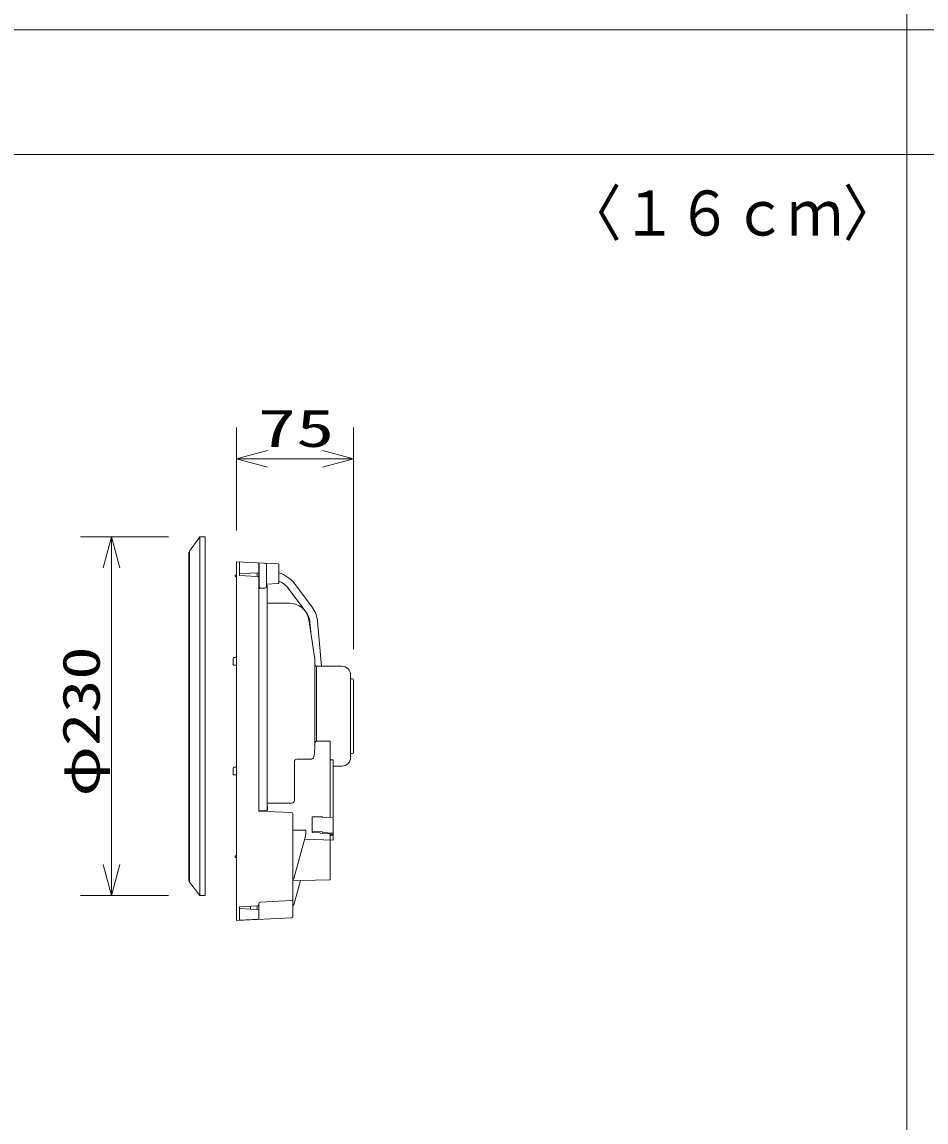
# Model space of a CAD drawing. Units: millimetres, scale not verified. Extents: x -811 to 811, y -280 to 280.
# Drawn here: x -209.3 to -151.4, y -68.5 to 2 of the extents above; entities that cross this region are included whole.
import ezdxf
from ezdxf.enums import TextEntityAlignment as Align

# ---------------------------------------------------------------- set-up
doc = ezdxf.new("R2010")
doc.units = ezdxf.units.MM
doc.header["$LTSCALE"] = 2
for name, color, linetype, lineweight in [('0-1_MOJI1', 7, 'Continuous', 9), ('0-2_SUNPO', 7, 'Continuous', 9), ('0-3_0', 7, 'Continuous', 9), ('0-6_GAIKEI', 4, 'Continuous', 9), ('0-8_WAKU-M', 7, 'Continuous', 9)]:
    doc.layers.add(name, color=color, linetype=linetype, lineweight=lineweight)
doc.styles.add('ＭＳ ゴシック', font='')
doc.styles.get('ＭＳ ゴシック').set_extended_font_data('MS Gothic')

# ---------------------------------------------------------------- blocks, each defined once
blk = doc.blocks.new('_OPEN30')
at = {"layer": '0-3_0'}
blk.add_line((0, 0), (-2, 0), dxfattribs=at)
blk.add_lwpolyline([(-2, 0.536), (0, 0), (-2, -0.536)], dxfattribs=at)

msp = doc.modelspace()

# ---------------------------------------------------------------- linework, layer by layer
at = {"layer": '0-2_SUNPO'}
for p, q in [((-195.595, -30.564), (-195.595, -23.964)), ((-188.075, -38.164), (-188.075, -23.964)), ((-193.595, -25.964), (-190.075, -25.964)), ((-199.945, -30.964), (-205.595, -30.964)), ((-203.595, -32.964), (-203.595, -51.964)), ((-199.945, -53.964), (-205.595, -53.964))]:
    msp.add_line(p, q, dxfattribs=at)
at = {"layer": '0-6_GAIKEI', "color": 7}
for p, q in [((-197.945, -30.964), (-198.595, -31.877)), ((-197.945, -30.964), (-197.595, -30.964)), ((-197.595, -30.964), (-197.595, -53.964)), ((-198.645, -31.947), (-198.595, -31.947)), ((-198.645, -53.03), (-198.645, -31.947)), ((-198.595, -31.947), (-198.595, -31.877)), ((-195.595, -32.564), (-192.912, -32.704)), ((-195.595, -32.564), (-195.595, -55.564)), ((-192.865, -32.754), (-192.865, -33.916)), ((-192.912, -33.966), (-193.665, -34.006)), ((-193.665, -34.006), (-193.665, -34.074)), ((-193.665, -34.074), (-193.63, -34.074)), ((-193.61, -35.214), (-193.61, -34.094)), ((-192.193, -35.214), (-193.61, -35.214)), ((-190.555, -38.814), (-190.958, -36.268)), ((-190.555, -39.164), (-190.555, -38.814)), ((-190.455, -39.264), (-188.825, -39.264)), ((-188.275, -45.114), (-188.275, -39.814)), ((-189.38, -45.664), (-189.38, -50.399)), ((-189.38, -45.664), (-188.825, -45.664)), ((-191.216, -50.356), (-189.38, -50.399)), ((-189.58, -50.394), (-189.58, -52.952)), ((-198.645, -53.03), (-198.595, -53.03)), ((-198.595, -53.1), (-198.595, -53.03)), ((-197.945, -53.964), (-198.595, -53.1)), ((-191.478, -52.996), (-191.901, -54.549)), ((-191.478, -52.996), (-189.58, -52.952)), ((-197.945, -53.964), (-197.595, -53.964)), ((-191.965, -54.613), (-191.965, -55.279)), ((-195.595, -55.564), (-192.06, -55.379))]:
    msp.add_line(p, q, dxfattribs=at)
at = {"layer": '0-6_GAIKEI'}
for p, q in [((-197.945, -30.964), (-197.945, -53.964)), ((-198.595, -53.03), (-198.595, -31.947)), ((-195.395, -33.449), (-195.395, -32.574)), ((-194.165, -48.545), (-194.165, -32.654)), ((-194.136, -32.737), (-194.136, -34.15)), ((-193.665, -32.76), (-193.665, -34.006)), ((-195.665, -33.414), (-195.595, -33.414)), ((-195.665, -33.414), (-195.665, -33.514)), ((-195.665, -33.514), (-195.595, -33.514)), ((-194.695, -33.298), (-195.395, -33.335)), ((-194.26, -33.509), (-195.395, -33.449)), ((-194.165, -33.274), (-194.695, -33.302)), ((-194.26, -33.509), (-194.26, -33.279)), ((-194.065, -34.25), (-193.765, -34.25)), ((-193.665, -34.074), (-193.665, -34.15)), ((-193.61, -48.467), (-193.61, -35.214)), ((-195.795, -39.14), (-195.795, -38.756)), ((-195.642, -38.701), (-195.748, -38.706)), ((-195.642, -39.196), (-195.748, -39.19)), ((-190.555, -44.553), (-190.555, -39.164)), ((-190.455, -39.264), (-190.455, -44.07)), ((-188.175, -40.064), (-188.275, -40.064)), ((-188.075, -44.764), (-188.075, -40.164)), ((-190.455, -44.07), (-189.58, -44.07)), ((-189.58, -44.07), (-189.58, -48.948)), ((-188.175, -44.864), (-188.275, -44.864)), ((-195.795, -46.172), (-195.795, -45.788)), ((-195.642, -45.732), (-195.748, -45.738)), ((-191.875, -47.855), (-191.875, -45.361)), ((-190.833, -45.225), (-191.725, -45.225)), ((-189.38, -45.264), (-189.58, -45.269)), ((-189.38, -45.264), (-189.38, -45.664)), ((-195.642, -46.227), (-195.748, -46.222)), ((-194.165, -48.533), (-193.703, -48.532)), ((-194.165, -48.545), (-192.061, -48.637)), ((-193.61, -48.048), (-192.193, -48.048)), ((-193.605, -48.437), (-193.605, -48.262)), ((-191.965, -48.737), (-191.965, -54.613)), ((-190.726, -48.917), (-190.08, -48.906)), ((-190.726, -48.917), (-190.726, -49.908)), ((-190.08, -48.906), (-190.08, -48.956)), ((-190.08, -48.956), (-189.38, -48.945)), ((-191.135, -49.768), (-191.965, -49.768)), ((-190.726, -49.837), (-190.08, -49.867)), ((-190.226, -49.931), (-190.726, -49.908)), ((-190.226, -49.931), (-190.226, -49.965)), ((-189.609, -49.994), (-190.226, -49.965)), ((-190.08, -49.867), (-190.08, -49.918)), ((-190.08, -49.918), (-189.38, -49.951)), ((-189.58, -50.394), (-189.58, -50.007)), ((-189.38, -50.023), (-189.58, -50.016)), ((-189.58, -50.023), (-189.38, -50.023)), ((-189.38, -50.056), (-189.58, -50.056)), ((-189.38, -50.096), (-189.58, -50.096)), ((-195.595, -51.414), (-195.665, -51.414)), ((-195.665, -51.514), (-195.665, -51.414)), ((-195.595, -51.514), (-195.665, -51.514)), ((-191.965, -53.007), (-191.478, -52.996)), ((-194.07, -54.384), (-192.06, -54.279)), ((-194.26, -54.619), (-195.395, -54.678)), ((-195.395, -54.678), (-195.395, -55.553)), ((-194.695, -54.83), (-195.395, -54.793)), ((-194.695, -54.642), (-194.695, -54.83)), ((-194.165, -54.854), (-194.695, -54.826)), ((-194.26, -54.849), (-194.26, -54.619)), ((-194.165, -55.474), (-194.165, -54.484)), ((-194.165, -55.474), (-195.395, -55.538))]:
    msp.add_line(p, q, dxfattribs=at)
at = {"layer": '0-6_GAIKEI', "color": 134}
for p, q in [((-191.139, -35.77), (-192.267, -34.267)), ((-191.867, -33.967), (-190.739, -35.47)), ((-190.829, -37.086), (-190.885, -36.428)), ((-190.387, -36.386), (-190.14, -39.264))]:
    msp.add_line(p, q, dxfattribs=at)
at = {"layer": '0-6_GAIKEI'}
msp.add_lwpolyline([(-191.135, -49.768), (-191.135, -50.058), (-191.901, -52.871)], dxfattribs=at)
for centre, radius, start, end in [((-193.765, -32.76), 0.1, 0, 87), ((-194.265, -33.609), 0.1, 0, 87), ((-194.065, -34.35), 0.1, 90, 180), ((-193.998, -34.151), 0.138, 180, 192.44342), ((-194.015, -34.155), 0.12, 192.24835, 207.26625), ((-194.039, -34.168), 0.0926, 207.22491, 221.70528), ((-194.057, -34.183), 0.0695, 221.496, 240.37218), ((-194.065, -34.197), 0.053, 240.21687, 270), ((-193.765, -34.15), 0.1, 270, 0), ((-195.745, -38.756), 0.05, 93, 180), ((-195.645, -38.651), 0.05, 273, 0), ((-195.745, -39.14), 0.05, 180, 267), ((-195.645, -39.246), 0.05, 0, 87), ((-188.175, -40.164), 0.1, 0, 90), ((-190.439, -44.179), 0.116, 150.13223, 180), ((-190.449, -44.172), 0.104, 119.44319, 150.58799), ((-190.455, -44.16), 0.0903, 90, 119.79088), ((-190.803, -45.042), 0.171, 323.28346, 350.86638), ((-284.224, -30.373), 94.736, 351.07595, 351.39206), ((-188.175, -44.764), 0.1, 270, 0), ((-195.745, -45.788), 0.05, 93, 180), ((-195.645, -45.682), 0.05, 273, 0), ((-190.832, -45.011), 0.214, 270, 305.47732), ((-190.816, -45.034), 0.186, 305.6324, 323.62054), ((-195.745, -46.172), 0.05, 180, 267), ((-195.645, -46.277), 0.05, 0, 87), ((-192.059, -47.852), 0.184, 317.55068, 351.18766), ((-192.051, -47.855), 0.176, 351.59354, 0), ((-193.703, -48.432), 0.0997, 270, 322.83221), ((-193.698, -48.437), 0.0927, 323.23556, 0), ((-192.192, -46.721), 1.328, 269.99195, 276.04575), ((-192.065, -48.737), 0.1, 0, 87.4979), ((-192.073, -47.837), 0.205, 275.80588, 317.0986), ((-192.065, -54.179), 0.1, 273, 0), ((-194.265, -54.519), 0.1, 273, 0), ((-194.065, -54.484), 0.1, 93, 180), ((-194.265, -55.394), 0.1, 273, 304.82818)]:
    msp.add_arc(centre, radius, start, end, dxfattribs=at)
at = {"layer": '0-6_GAIKEI', "color": 7}
for centre, radius, start, end in [((-192.915, -32.754), 0.05, 0, 87), ((-193.63, -34.094), 0.02, 0, 90), ((-192.915, -33.916), 0.05, 273, 0), ((-192.193, -36.464), 1.25, 8.99714, 90), ((-190.455, -39.164), 0.1, 180, 270), ((-188.825, -39.814), 0.55, 0, 90), ((-188.825, -45.114), 0.55, 270, 0), ((-192.065, -55.279), 0.1, 273, 0)]:
    msp.add_arc(centre, radius, start, end, dxfattribs=at)
at = {"layer": '0-6_GAIKEI'}
for centre, major_axis, ratio, start_param, end_param in [((-194.206, -32.737), (-0.0052, -0.0999), 0.706622, 1.607812, 3.141593), ((-191.725, -45.361), (0.15, 0), 0.906308, 1.570796, 3.141593), ((-189.61, -50.006), (0.03, -0.0012), 0.422104, 0.016258, 1.552148), ((-191.998, -52.85), (-0.1, 0), 0.906308, 1.910546, 2.899576), ((-194.265, -55.394), (-0.0052, 0.0999), 0.052264, 3.141593, 3.697096)]:
    msp.add_ellipse(centre, major_axis=major_axis, ratio=ratio, start_param=start_param, end_param=end_param, dxfattribs=at)
at = {"layer": '0-6_GAIKEI', "color": 134}
for centre, major_axis, ratio, start_param, end_param in [((-193.511, -35.033), (2.003, 0.021), 0.929135, 0.598265, 1.232641), ((-193.502, -35.026), (1.495, -0.024), 0.905778, 0.612065, 1.144642), ((-192.067, -34.117), (-0.2, -0.15), 0.324351, 2.90298, 3.141593), ((-192.382, -36.531), (1.502, -0.008), 0.904252, 0.082313, 0.601307), ((-192.379, -36.534), (1.999, 0.008), 0.93003, 0.075813, 0.605205), ((-190.636, -36.407), (-0.249, -0.021), 0.392728, 3.107983, 3.141593)]:
    msp.add_ellipse(centre, major_axis=major_axis, ratio=ratio, start_param=start_param, end_param=end_param, dxfattribs=at)
at = {"layer": '0-6_GAIKEI', "color": 7}
msp.add_ellipse((-191.998, -54.527), major_axis=(-0.1, 0), ratio=0.906308, start_param=1.910549, end_param=2.899576, dxfattribs=at)
at = {"layer": '0-8_WAKU-M'}
for p, q in [((-152.595, 241.536), (-152.595, -238.464)), ((-797.595, 1.536), (-23.595, 1.536)), ((-797.595, -6.464), (-23.595, -6.464))]:
    msp.add_line(p, q, dxfattribs=at)

# ---------------------------------------------------------------- block references
at = {"layer": '0-2_SUNPO'}
for p, rotation in [((-195.595, -25.964), 180), ((-203.595, -30.964), 90), ((-203.595, -53.964), 270)]:
    msp.add_blockref('_OPEN30', p, dxfattribs=dict(at, rotation=rotation))
msp.add_blockref('_OPEN30', (-188.075, -25.964), dxfattribs=at)

# ---------------------------------------------------------------- texts
at = {"layer": '0-1_MOJI1', "style": 'ＭＳ ゴシック', "width": 0.9}
msp.add_text('〈１６ｃｍ〉', height=2.889, dxfattribs=at).set_placement((-174.434, -12.525), align=Align.BOTTOM_LEFT)
at = {"layer": '0-2_SUNPO', "style": 'ＭＳ ゴシック', "width": 1.5}
msp.add_text('75', height=2.405, dxfattribs=at).set_placement((-194.216, -25.926), align=Align.BOTTOM_LEFT)
at = {"layer": '0-2_SUNPO', "style": 'ＭＳ ゴシック', "width": 1.3}
msp.add_text('φ230', height=2.405, rotation=90, dxfattribs=at).set_placement((-203.632, -47.607), align=Align.BOTTOM_LEFT)

doc.saveas('drawing.dxf')
